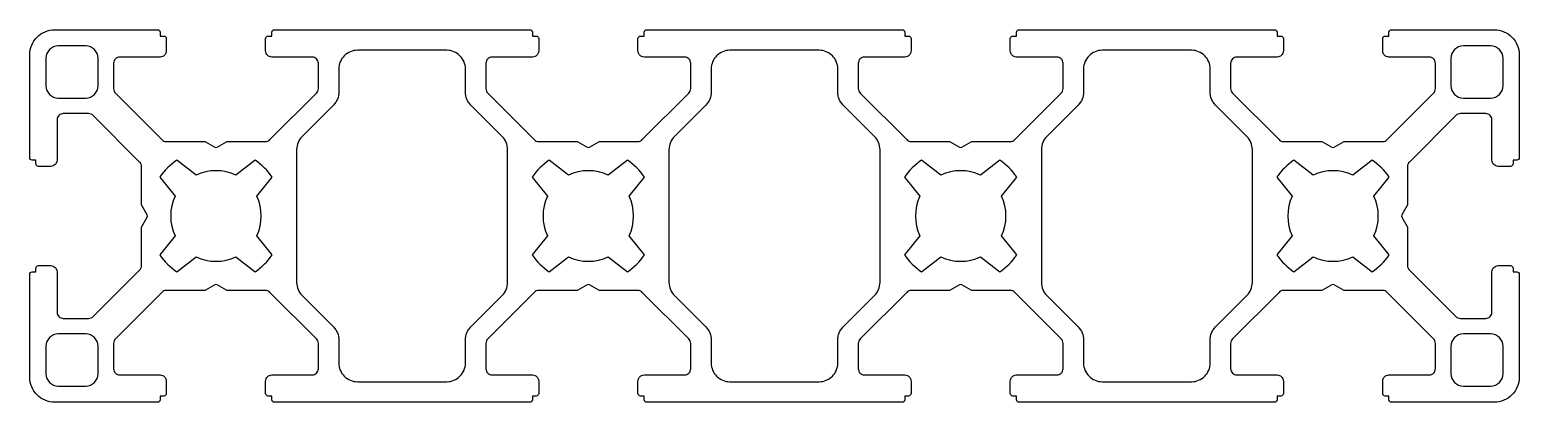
# Model space of a CAD drawing. Header units: millimetres. Extents: x -15 to 105, y -15 to 15.
import ezdxf

# ---------------------------------------------------------------- set-up
doc = ezdxf.new("R2010")
doc.units = ezdxf.units.MM
doc.layers.get('0').update_dxf_attribs({"linetype": 'CONTINUOUS'})

msp = doc.modelspace()

# ---------------------------------------------------------------- linework, layer by layer
for points in [[(90.1, -5.54, 0.267948), (89.9, -5.54), (89.15, -5.98, -0.131652), (89.05, -6), (86, -6, 0.198912), (85.65, -6.15), (81.9, -9.9, 0.198912), (81.75, -10.26), (81.75, -12.3, 0.414214), (82.25, -12.8), (85.5, -12.8, -0.414214), (86, -13.3), (86, -14.3, -0.414214), (85.8, -14.5), (85.5, -14.5), (85.5, -14.8, -0.414214), (85.3, -15), (64.7, -15, -0.414214), (64.5, -14.8), (64.5, -14.5), (64.2, -14.5, -0.414214), (64, -14.3), (64, -13.3, -0.414214), (64.5, -12.8), (67.75, -12.8, 0.414214), (68.25, -12.3), (68.25, -10.26, 0.198912), (68.1, -9.9), (64.35, -6.15, 0.198912), (64, -6), (60.95, -6, -0.131652), (60.85, -5.98), (60.1, -5.54, 0.267948), (59.9, -5.54), (59.15, -5.98, -0.131652), (59.05, -6), (56, -6, 0.198912), (55.65, -6.15), (51.9, -9.9, 0.198912), (51.75, -10.26), (51.75, -12.3, 0.414214), (52.25, -12.8), (55.5, -12.8, -0.414214), (56, -13.3), (56, -14.3, -0.414214), (55.8, -14.5), (55.5, -14.5), (55.5, -14.8, -0.414214), (55.3, -15), (34.7, -15, -0.414214), (34.5, -14.8), (34.5, -14.5), (34.2, -14.5, -0.414214), (34, -14.3), (34, -13.3, -0.414214), (34.5, -12.8), (37.75, -12.8, 0.414214), (38.25, -12.3), (38.25, -10.26, 0.198912), (38.1, -9.9), (34.35, -6.15, 0.198912), (34, -6), (30.95, -6, -0.131652), (30.85, -5.98), (30.1, -5.54, 0.267948), (29.9, -5.54), (29.15, -5.98, -0.131652), (29.05, -6), (26, -6, 0.198912), (25.65, -6.15), (21.9, -9.9, 0.198912), (21.75, -10.26), (21.75, -12.3, 0.414214), (22.25, -12.8), (25.5, -12.8, -0.414214), (26, -13.3), (26, -14.3, -0.414214), (25.8, -14.5), (25.5, -14.5), (25.5, -14.8, -0.414214), (25.3, -15), (4.7, -15, -0.414214), (4.5, -14.8), (4.5, -14.5), (4.2, -14.5, -0.414214), (4, -14.3), (4, -13.3, -0.414214), (4.5, -12.8), (7.75, -12.8, 0.414214), (8.25, -12.3), (8.25, -10.26, 0.198912), (8.1, -9.9), (4.35, -6.15, 0.198912), (4, -6), (0.95, -6, -0.131652), (0.85, -5.98), (0.1, -5.54, 0.267948), (-0.1, -5.54), (-0.85, -5.98, -0.131652), (-0.95, -6), (-4, -6, 0.198912), (-4.35, -6.15), (-8.1, -9.9, 0.198912), (-8.25, -10.26), (-8.25, -12.3, 0.414214), (-7.75, -12.8), (-4.5, -12.8, -0.414214), (-4, -13.3), (-4, -14.3, -0.414214), (-4.2, -14.5), (-4.5, -14.5), (-4.5, -14.8, -0.414214), (-4.7, -15), (-13, -15, -0.414214), (-15, -13), (-15, -4.7, -0.414214), (-14.8, -4.5), (-14.5, -4.5), (-14.5, -4.2, -0.414214), (-14.3, -4), (-13.3, -4, -0.414214), (-12.8, -4.5), (-12.8, -7.75, 0.414214), (-12.3, -8.25), (-10.26, -8.25, 0.198769), (-9.9, -8.1), (-6.15, -4.35, 0.199056), (-6, -4), (-6, -0.95, -0.130704), (-5.97, -0.85), (-5.54, -0.1, 0.265951), (-5.54, 0.1), (-5.97, 0.85, -0.130704), (-6, 0.95), (-6, 4, 0.199056), (-6.15, 4.35), (-9.9, 8.1, 0.198769), (-10.26, 8.25), (-12.3, 8.25, 0.414214), (-12.8, 7.75), (-12.8, 4.5, -0.414214), (-13.3, 4), (-14.3, 4, -0.414214), (-14.5, 4.2), (-14.5, 4.5), (-14.8, 4.5, -0.414214), (-15, 4.7), (-15, 13, -0.414214), (-13, 15), (-4.7, 15, -0.414214), (-4.5, 14.8), (-4.5, 14.5), (-4.2, 14.5, -0.414214), (-4, 14.3), (-4, 13.3, -0.414214), (-4.5, 12.8), (-7.75, 12.8, 0.414214), (-8.25, 12.3), (-8.25, 10.26, 0.198912), (-8.1, 9.9), (-4.35, 6.15, 0.198912), (-4, 6), (-0.95, 6, -0.131652), (-0.85, 5.98), (-0.1, 5.54, 0.267948), (0.1, 5.54), (0.85, 5.98, -0.131652), (0.95, 6), (4, 6, 0.198912), (4.35, 6.15), (8.1, 9.9, 0.198912), (8.25, 10.26), (8.25, 12.3, 0.414214), (7.75, 12.8), (4.5, 12.8, -0.414214), (4, 13.3), (4, 14.3, -0.414214), (4.2, 14.5), (4.5, 14.5), (4.5, 14.8, -0.414214), (4.7, 15), (25.3, 15, -0.414214), (25.5, 14.8), (25.5, 14.5), (25.8, 14.5, -0.414214), (26, 14.3), (26, 13.3, -0.414214), (25.5, 12.8), (22.25, 12.8, 0.414214), (21.75, 12.3), (21.75, 10.26, 0.198912), (21.9, 9.9), (25.65, 6.15, 0.198912), (26, 6), (29.05, 6, -0.131652), (29.15, 5.98), (29.9, 5.54, 0.267948), (30.1, 5.54), (30.85, 5.98, -0.131652), (30.95, 6), (34, 6, 0.198912), (34.35, 6.15), (38.1, 9.9, 0.198912), (38.25, 10.26), (38.25, 12.3, 0.414214), (37.75, 12.8), (34.5, 12.8, -0.414214), (34, 13.3), (34, 14.3, -0.414214), (34.2, 14.5), (34.5, 14.5), (34.5, 14.8, -0.414214), (34.7, 15), (55.3, 15, -0.414214), (55.5, 14.8), (55.5, 14.5), (55.8, 14.5, -0.414214), (56, 14.3), (56, 13.3, -0.414214), (55.5, 12.8), (52.25, 12.8, 0.414214), (51.75, 12.3), (51.75, 10.26, 0.198912), (51.9, 9.9), (55.65, 6.15, 0.198912), (56, 6), (59.05, 6, -0.131652), (59.15, 5.98), (59.9, 5.54, 0.267948), (60.1, 5.54), (60.85, 5.98, -0.131652), (60.95, 6), (64, 6, 0.198912), (64.35, 6.15), (68.1, 9.9, 0.198912), (68.25, 10.26), (68.25, 12.3, 0.414214), (67.75, 12.8), (64.5, 12.8, -0.414214), (64, 13.3), (64, 14.3, -0.414214), (64.2, 14.5), (64.5, 14.5), (64.5, 14.8, -0.414214), (64.7, 15), (85.3, 15, -0.414214), (85.5, 14.8), (85.5, 14.5), (85.8, 14.5, -0.414214), (86, 14.3), (86, 13.3, -0.414214), (85.5, 12.8), (82.25, 12.8, 0.414214), (81.75, 12.3), (81.75, 10.26, 0.198912), (81.9, 9.9), (85.65, 6.15, 0.198912), (86, 6), (89.05, 6, -0.131652), (89.15, 5.98), (89.9, 5.54, 0.267948), (90.1, 5.54), (90.85, 5.98, -0.131652), (90.95, 6), (94, 6, 0.198912), (94.35, 6.15), (98.1, 9.9, 0.198912), (98.25, 10.26), (98.25, 12.3, 0.414214), (97.75, 12.8), (94.5, 12.8, -0.414214), (94, 13.3), (94, 14.3, -0.414214), (94.2, 14.5), (94.5, 14.5), (94.5, 14.8, -0.414214), (94.7, 15), (103, 15, -0.414214), (105, 13), (105, 4.7, -0.414214), (104.8, 4.5), (104.5, 4.5), (104.5, 4.2, -0.414214), (104.3, 4), (103.3, 4, -0.414214), (102.8, 4.5), (102.8, 7.75, 0.414214), (102.3, 8.25), (100.26, 8.25, 0.198769), (99.9, 8.1), (96.15, 4.35, 0.199056), (96, 4), (96, 0.95, -0.130704), (95.97, 0.85), (95.54, 0.1, 0.265951), (95.54, -0.1), (95.97, -0.85, -0.130704), (96, -0.95), (96, -4, 0.199056), (96.15, -4.35), (99.9, -8.1, 0.198769), (100.26, -8.25), (102.3, -8.25, 0.414214), (102.8, -7.75), (102.8, -4.5, -0.414214), (103.3, -4), (104.3, -4, -0.414214), (104.5, -4.2), (104.5, -4.5), (104.8, -4.5, -0.414214), (105, -4.7), (105, -13, -0.414214), (103, -15), (94.7, -15, -0.414214), (94.5, -14.8), (94.5, -14.5), (94.2, -14.5, -0.414214), (94, -14.3), (94, -13.3, -0.414214), (94.5, -12.8), (97.75, -12.8, 0.414214), (98.25, -12.3), (98.25, -10.26, 0.198912), (98.1, -9.9), (94.35, -6.15, 0.198912), (94, -6), (90.95, -6, -0.131652), (90.85, -5.98)], [(90.1, -5.54, 0.267948), (89.9, -5.54), (89.15, -5.98, -0.131652), (89.05, -6), (86, -6, 0.198912), (85.65, -6.15), (81.9, -9.9, 0.198912), (81.75, -10.26), (81.75, -12.3, 0.414214), (82.25, -12.8), (85.5, -12.8, -0.414214), (86, -13.3), (86, -14.3, -0.414214), (85.8, -14.5), (85.5, -14.5), (85.5, -14.8, -0.414214), (85.3, -15), (64.7, -15, -0.414214), (64.5, -14.8), (64.5, -14.5), (64.2, -14.5, -0.414214), (64, -14.3), (64, -13.3, -0.414214), (64.5, -12.8), (67.75, -12.8, 0.414214), (68.25, -12.3), (68.25, -10.26, 0.198912), (68.1, -9.9), (64.35, -6.15, 0.198912), (64, -6), (60.95, -6, -0.131652), (60.85, -5.98), (60.1, -5.54, 0.267948), (59.9, -5.54), (59.15, -5.98, -0.131652), (59.05, -6), (56, -6, 0.198912), (55.65, -6.15), (51.9, -9.9, 0.198912), (51.75, -10.26), (51.75, -12.3, 0.414214), (52.25, -12.8), (55.5, -12.8, -0.414214), (56, -13.3), (56, -14.3, -0.414214), (55.8, -14.5), (55.5, -14.5), (55.5, -14.8, -0.414214), (55.3, -15), (34.7, -15, -0.414214), (34.5, -14.8), (34.5, -14.5), (34.2, -14.5, -0.414214), (34, -14.3), (34, -13.3, -0.414214), (34.5, -12.8), (37.75, -12.8, 0.414214), (38.25, -12.3), (38.25, -10.26, 0.198912), (38.1, -9.9), (34.35, -6.15, 0.198912), (34, -6), (30.95, -6, -0.131652), (30.85, -5.98), (30.1, -5.54, 0.267948), (29.9, -5.54), (29.15, -5.98, -0.131652), (29.05, -6), (26, -6, 0.198912), (25.65, -6.15), (21.9, -9.9, 0.198912), (21.75, -10.26), (21.75, -12.3, 0.414214), (22.25, -12.8), (25.5, -12.8, -0.414214), (26, -13.3), (26, -14.3, -0.414214), (25.8, -14.5), (25.5, -14.5), (25.5, -14.8, -0.414214), (25.3, -15), (4.7, -15, -0.414214), (4.5, -14.8), (4.5, -14.5), (4.2, -14.5, -0.414214), (4, -14.3), (4, -13.3, -0.414214), (4.5, -12.8), (7.75, -12.8, 0.414214), (8.25, -12.3), (8.25, -10.26, 0.198912), (8.1, -9.9), (4.35, -6.15, 0.198912), (4, -6), (0.95, -6, -0.131652), (0.85, -5.98), (0.1, -5.54, 0.267948), (-0.1, -5.54), (-0.85, -5.98, -0.131652), (-0.95, -6), (-4, -6, 0.198912), (-4.35, -6.15), (-8.1, -9.9, 0.198912), (-8.25, -10.26), (-8.25, -12.3, 0.414214), (-7.75, -12.8), (-4.5, -12.8, -0.414214), (-4, -13.3), (-4, -14.3, -0.414214), (-4.2, -14.5), (-4.5, -14.5), (-4.5, -14.8, -0.414214), (-4.7, -15), (-13, -15, -0.414214), (-15, -13), (-15, -4.7, -0.414214), (-14.8, -4.5), (-14.5, -4.5), (-14.5, -4.2, -0.414214), (-14.3, -4), (-13.3, -4, -0.414214), (-12.8, -4.5), (-12.8, -7.75, 0.414214), (-12.3, -8.25), (-10.26, -8.25, 0.198769), (-9.9, -8.1), (-6.15, -4.35, 0.199056), (-6, -4), (-6, -0.95, -0.130704), (-5.97, -0.85), (-5.54, -0.1, 0.265951), (-5.54, 0.1), (-5.97, 0.85, -0.130704), (-6, 0.95), (-6, 4, 0.199056), (-6.15, 4.35), (-9.9, 8.1, 0.198769), (-10.26, 8.25), (-12.3, 8.25, 0.414214), (-12.8, 7.75), (-12.8, 4.5, -0.414214), (-13.3, 4), (-14.3, 4, -0.414214), (-14.5, 4.2), (-14.5, 4.5), (-14.8, 4.5, -0.414214), (-15, 4.7), (-15, 13, -0.414214), (-13, 15), (-4.7, 15, -0.414214), (-4.5, 14.8), (-4.5, 14.5), (-4.2, 14.5, -0.414214), (-4, 14.3), (-4, 13.3, -0.414214), (-4.5, 12.8), (-7.75, 12.8, 0.414214), (-8.25, 12.3), (-8.25, 10.26, 0.198912), (-8.1, 9.9), (-4.35, 6.15, 0.198912), (-4, 6), (-0.95, 6, -0.131652), (-0.85, 5.98), (-0.1, 5.54, 0.267948), (0.1, 5.54), (0.85, 5.98, -0.131652), (0.95, 6), (4, 6, 0.198912), (4.35, 6.15), (8.1, 9.9, 0.198912), (8.25, 10.26), (8.25, 12.3, 0.414214), (7.75, 12.8), (4.5, 12.8, -0.414214), (4, 13.3), (4, 14.3, -0.414214), (4.2, 14.5), (4.5, 14.5), (4.5, 14.8, -0.414214), (4.7, 15), (25.3, 15, -0.414214), (25.5, 14.8), (25.5, 14.5), (25.8, 14.5, -0.414214), (26, 14.3), (26, 13.3, -0.414214), (25.5, 12.8), (22.25, 12.8, 0.414214), (21.75, 12.3), (21.75, 10.26, 0.198912), (21.9, 9.9), (25.65, 6.15, 0.198912), (26, 6), (29.05, 6, -0.131652), (29.15, 5.98), (29.9, 5.54, 0.267948), (30.1, 5.54), (30.85, 5.98, -0.131652), (30.95, 6), (34, 6, 0.198912), (34.35, 6.15), (38.1, 9.9, 0.198912), (38.25, 10.26), (38.25, 12.3, 0.414214), (37.75, 12.8), (34.5, 12.8, -0.414214), (34, 13.3), (34, 14.3, -0.414214), (34.2, 14.5), (34.5, 14.5), (34.5, 14.8, -0.414214), (34.7, 15), (55.3, 15, -0.414214), (55.5, 14.8), (55.5, 14.5), (55.8, 14.5, -0.414214), (56, 14.3), (56, 13.3, -0.414214), (55.5, 12.8), (52.25, 12.8, 0.414214), (51.75, 12.3), (51.75, 10.26, 0.198912), (51.9, 9.9), (55.65, 6.15, 0.198912), (56, 6), (59.05, 6, -0.131652), (59.15, 5.98), (59.9, 5.54, 0.267948), (60.1, 5.54), (60.85, 5.98, -0.131652), (60.95, 6), (64, 6, 0.198912), (64.35, 6.15), (68.1, 9.9, 0.198912), (68.25, 10.26), (68.25, 12.3, 0.414214), (67.75, 12.8), (64.5, 12.8, -0.414214), (64, 13.3), (64, 14.3, -0.414214), (64.2, 14.5), (64.5, 14.5), (64.5, 14.8, -0.414214), (64.7, 15), (85.3, 15, -0.414214), (85.5, 14.8), (85.5, 14.5), (85.8, 14.5, -0.414214), (86, 14.3), (86, 13.3, -0.414214), (85.5, 12.8), (82.25, 12.8, 0.414214), (81.75, 12.3), (81.75, 10.26, 0.198912), (81.9, 9.9), (85.65, 6.15, 0.198912), (86, 6), (89.05, 6, -0.131652), (89.15, 5.98), (89.9, 5.54, 0.267948), (90.1, 5.54), (90.85, 5.98, -0.131652), (90.95, 6), (94, 6, 0.198912), (94.35, 6.15), (98.1, 9.9, 0.198912), (98.25, 10.26), (98.25, 12.3, 0.414214), (97.75, 12.8), (94.5, 12.8, -0.414214), (94, 13.3), (94, 14.3, -0.414214), (94.2, 14.5), (94.5, 14.5), (94.5, 14.8, -0.414214), (94.7, 15), (103, 15, -0.414214), (105, 13), (105, 4.7, -0.414214), (104.8, 4.5), (104.5, 4.5), (104.5, 4.2, -0.414214), (104.3, 4), (103.3, 4, -0.414214), (102.8, 4.5), (102.8, 7.75, 0.414214), (102.3, 8.25), (100.26, 8.25, 0.198769), (99.9, 8.1), (96.15, 4.35, 0.199056), (96, 4), (96, 0.95, -0.130704), (95.97, 0.85), (95.54, 0.1, 0.265951), (95.54, -0.1), (95.97, -0.85, -0.130704), (96, -0.95), (96, -4, 0.199056), (96.15, -4.35), (99.9, -8.1, 0.198769), (100.26, -8.25), (102.3, -8.25, 0.414214), (102.8, -7.75), (102.8, -4.5, -0.414214), (103.3, -4), (104.3, -4, -0.414214), (104.5, -4.2), (104.5, -4.5), (104.8, -4.5, -0.414214), (105, -4.7), (105, -13, -0.414214), (103, -15), (94.7, -15, -0.414214), (94.5, -14.8), (94.5, -14.5), (94.2, -14.5, -0.414214), (94, -14.3), (94, -13.3, -0.414214), (94.5, -12.8), (97.75, -12.8, 0.414214), (98.25, -12.3), (98.25, -10.26, 0.198912), (98.1, -9.9), (94.35, -6.15, 0.198912), (94, -6), (90.95, -6, -0.131652), (90.85, -5.98)], [(-13.7, 10.5, 0.414214), (-12.7, 9.5), (-10.5, 9.5, 0.414214), (-9.5, 10.5), (-9.5, 12.7, 0.414214), (-10.5, 13.7), (-12.7, 13.7, 0.414214), (-13.7, 12.7)], [(-13.7, 10.5, 0.414214), (-12.7, 9.5), (-10.5, 9.5, 0.414214), (-9.5, 10.5), (-9.5, 12.7, 0.414214), (-10.5, 13.7), (-12.7, 13.7, 0.414214), (-13.7, 12.7)], [(23.5, 5.35, 0.198912), (23.06, 6.41), (20.54, 8.93, -0.198912), (20.1, 9.99), (20.1, 11.85, 0.414214), (18.6, 13.35), (11.4, 13.35, 0.414214), (9.9, 11.85), (9.9, 9.99, -0.198912), (9.46, 8.93), (6.94, 6.41, 0.198912), (6.5, 5.35), (6.5, -5.35, 0.198912), (6.94, -6.41), (9.46, -8.93, -0.198912), (9.9, -9.99), (9.9, -11.85, 0.414214), (11.4, -13.35), (18.6, -13.35, 0.414214), (20.1, -11.85), (20.1, -9.99, -0.198912), (20.54, -8.93), (23.06, -6.41, 0.198912), (23.5, -5.35)], [(23.5, 5.35, 0.198912), (23.06, 6.41), (20.54, 8.93, -0.198912), (20.1, 9.99), (20.1, 11.85, 0.414214), (18.6, 13.35), (11.4, 13.35, 0.414214), (9.9, 11.85), (9.9, 9.99, -0.198912), (9.46, 8.93), (6.94, 6.41, 0.198912), (6.5, 5.35), (6.5, -5.35, 0.198912), (6.94, -6.41), (9.46, -8.93, -0.198912), (9.9, -9.99), (9.9, -11.85, 0.414214), (11.4, -13.35), (18.6, -13.35, 0.414214), (20.1, -11.85), (20.1, -9.99, -0.198912), (20.54, -8.93), (23.06, -6.41, 0.198912), (23.5, -5.35)], [(53.5, 5.35, 0.198912), (53.06, 6.41), (50.54, 8.93, -0.198912), (50.1, 9.99), (50.1, 11.85, 0.414214), (48.6, 13.35), (41.4, 13.35, 0.414214), (39.9, 11.85), (39.9, 9.99, -0.198912), (39.46, 8.93), (36.94, 6.41, 0.198912), (36.5, 5.35), (36.5, -5.35, 0.198912), (36.94, -6.41), (39.46, -8.93, -0.198912), (39.9, -9.99), (39.9, -11.85, 0.414214), (41.4, -13.35), (48.6, -13.35, 0.414214), (50.1, -11.85), (50.1, -9.99, -0.198912), (50.54, -8.93), (53.06, -6.41, 0.198912), (53.5, -5.35)], [(53.5, 5.35, 0.198912), (53.06, 6.41), (50.54, 8.93, -0.198912), (50.1, 9.99), (50.1, 11.85, 0.414214), (48.6, 13.35), (41.4, 13.35, 0.414214), (39.9, 11.85), (39.9, 9.99, -0.198912), (39.46, 8.93), (36.94, 6.41, 0.198912), (36.5, 5.35), (36.5, -5.35, 0.198912), (36.94, -6.41), (39.46, -8.93, -0.198912), (39.9, -9.99), (39.9, -11.85, 0.414214), (41.4, -13.35), (48.6, -13.35, 0.414214), (50.1, -11.85), (50.1, -9.99, -0.198912), (50.54, -8.93), (53.06, -6.41, 0.198912), (53.5, -5.35)], [(83.5, 5.35, 0.198912), (83.06, 6.41), (80.54, 8.93, -0.198912), (80.1, 9.99), (80.1, 11.85, 0.414214), (78.6, 13.35), (71.4, 13.35, 0.414214), (69.9, 11.85), (69.9, 9.99, -0.198912), (69.46, 8.93), (66.94, 6.41, 0.198912), (66.5, 5.35), (66.5, -5.35, 0.198912), (66.94, -6.41), (69.46, -8.93, -0.198912), (69.9, -9.99), (69.9, -11.85, 0.414214), (71.4, -13.35), (78.6, -13.35, 0.414214), (80.1, -11.85), (80.1, -9.99, -0.198912), (80.54, -8.93), (83.06, -6.41, 0.198912), (83.5, -5.35)], [(83.5, 5.35, 0.198912), (83.06, 6.41), (80.54, 8.93, -0.198912), (80.1, 9.99), (80.1, 11.85, 0.414214), (78.6, 13.35), (71.4, 13.35, 0.414214), (69.9, 11.85), (69.9, 9.99, -0.198912), (69.46, 8.93), (66.94, 6.41, 0.198912), (66.5, 5.35), (66.5, -5.35, 0.198912), (66.94, -6.41), (69.46, -8.93, -0.198912), (69.9, -9.99), (69.9, -11.85, 0.414214), (71.4, -13.35), (78.6, -13.35, 0.414214), (80.1, -11.85), (80.1, -9.99, -0.198912), (80.54, -8.93), (83.06, -6.41, 0.198912), (83.5, -5.35)], [(102.7, 9.5, 0.414214), (103.7, 10.5), (103.7, 12.7, 0.414214), (102.7, 13.7), (100.5, 13.7, 0.414214), (99.5, 12.7), (99.5, 10.5, 0.414214), (100.5, 9.5)], [(102.7, 9.5, 0.414214), (103.7, 10.5), (103.7, 12.7, 0.414214), (102.7, 13.7), (100.5, 13.7, 0.414214), (99.5, 12.7), (99.5, 10.5, 0.414214), (100.5, 9.5)], [(1.6, 3.28, 0.23088), (-1.6, 3.28), (-3.15, 4.51, 0.088535), (-4.52, 3.14), (-3.28, 1.6, 0.23088), (-3.28, -1.6), (-4.52, -3.14, 0.088535), (-3.15, -4.51), (-1.6, -3.28, 0.23088), (1.6, -3.28), (3.15, -4.51, 0.088535), (4.52, -3.14), (3.28, -1.6, 0.23088), (3.28, 1.6), (4.52, 3.14, 0.088535), (3.15, 4.51)], [(1.6, 3.28, 0.23088), (-1.6, 3.28), (-3.15, 4.51, 0.088535), (-4.52, 3.14), (-3.28, 1.6, 0.23088), (-3.28, -1.6), (-4.52, -3.14, 0.088535), (-3.15, -4.51), (-1.6, -3.28, 0.23088), (1.6, -3.28), (3.15, -4.51, 0.088535), (4.52, -3.14), (3.28, -1.6, 0.23088), (3.28, 1.6), (4.52, 3.14, 0.088535), (3.15, 4.51)], [(31.6, 3.28, 0.23088), (28.4, 3.28), (26.85, 4.51, 0.088535), (25.48, 3.14), (26.72, 1.6, 0.23088), (26.72, -1.6), (25.48, -3.14, 0.088535), (26.85, -4.51), (28.4, -3.28, 0.23088), (31.6, -3.28), (33.15, -4.51, 0.088535), (34.52, -3.14), (33.28, -1.6, 0.23088), (33.28, 1.6), (34.52, 3.14, 0.088535), (33.15, 4.51)], [(31.6, 3.28, 0.23088), (28.4, 3.28), (26.85, 4.51, 0.088535), (25.48, 3.14), (26.72, 1.6, 0.23088), (26.72, -1.6), (25.48, -3.14, 0.088535), (26.85, -4.51), (28.4, -3.28, 0.23088), (31.6, -3.28), (33.15, -4.51, 0.088535), (34.52, -3.14), (33.28, -1.6, 0.23088), (33.28, 1.6), (34.52, 3.14, 0.088535), (33.15, 4.51)], [(61.6, 3.28, 0.23088), (58.4, 3.28), (56.85, 4.51, 0.088535), (55.48, 3.14), (56.72, 1.6, 0.23088), (56.72, -1.6), (55.48, -3.14, 0.088535), (56.85, -4.51), (58.4, -3.28, 0.23088), (61.6, -3.28), (63.15, -4.51, 0.088535), (64.52, -3.14), (63.28, -1.6, 0.23088), (63.28, 1.6), (64.52, 3.14, 0.088535), (63.15, 4.51)], [(61.6, 3.28, 0.23088), (58.4, 3.28), (56.85, 4.51, 0.088535), (55.48, 3.14), (56.72, 1.6, 0.23088), (56.72, -1.6), (55.48, -3.14, 0.088535), (56.85, -4.51), (58.4, -3.28, 0.23088), (61.6, -3.28), (63.15, -4.51, 0.088535), (64.52, -3.14), (63.28, -1.6, 0.23088), (63.28, 1.6), (64.52, 3.14, 0.088535), (63.15, 4.51)], [(88.4, -3.28, 0.23088), (91.6, -3.28), (93.15, -4.51, 0.088535), (94.52, -3.14), (93.28, -1.6, 0.23088), (93.28, 1.6), (94.52, 3.14, 0.088535), (93.15, 4.51), (91.6, 3.28, 0.23088), (88.4, 3.28), (86.85, 4.51, 0.088535), (85.48, 3.14), (86.72, 1.6, 0.23088), (86.72, -1.6), (85.48, -3.14, 0.088535), (86.85, -4.51)], [(88.4, -3.28, 0.23088), (91.6, -3.28), (93.15, -4.51, 0.088535), (94.52, -3.14), (93.28, -1.6, 0.23088), (93.28, 1.6), (94.52, 3.14, 0.088535), (93.15, 4.51), (91.6, 3.28, 0.23088), (88.4, 3.28), (86.85, 4.51, 0.088535), (85.48, 3.14), (86.72, 1.6, 0.23088), (86.72, -1.6), (85.48, -3.14, 0.088535), (86.85, -4.51)], [(-13.7, -12.7, 0.414214), (-12.7, -13.7), (-10.5, -13.7, 0.414214), (-9.5, -12.7), (-9.5, -10.5, 0.414214), (-10.5, -9.5), (-12.7, -9.5, 0.414214), (-13.7, -10.5)], [(-13.7, -12.7, 0.414214), (-12.7, -13.7), (-10.5, -13.7, 0.414214), (-9.5, -12.7), (-9.5, -10.5, 0.414214), (-10.5, -9.5), (-12.7, -9.5, 0.414214), (-13.7, -10.5)], [(102.7, -13.7, 0.414214), (103.7, -12.7), (103.7, -10.5, 0.414214), (102.7, -9.5), (100.5, -9.5, 0.414214), (99.5, -10.5), (99.5, -12.7, 0.414214), (100.5, -13.7)], [(102.7, -13.7, 0.414214), (103.7, -12.7), (103.7, -10.5, 0.414214), (102.7, -9.5), (100.5, -9.5, 0.414214), (99.5, -10.5), (99.5, -12.7, 0.414214), (100.5, -13.7)]]:
    msp.add_lwpolyline(points, format="xyb", close=True)

doc.saveas('drawing.dxf')
